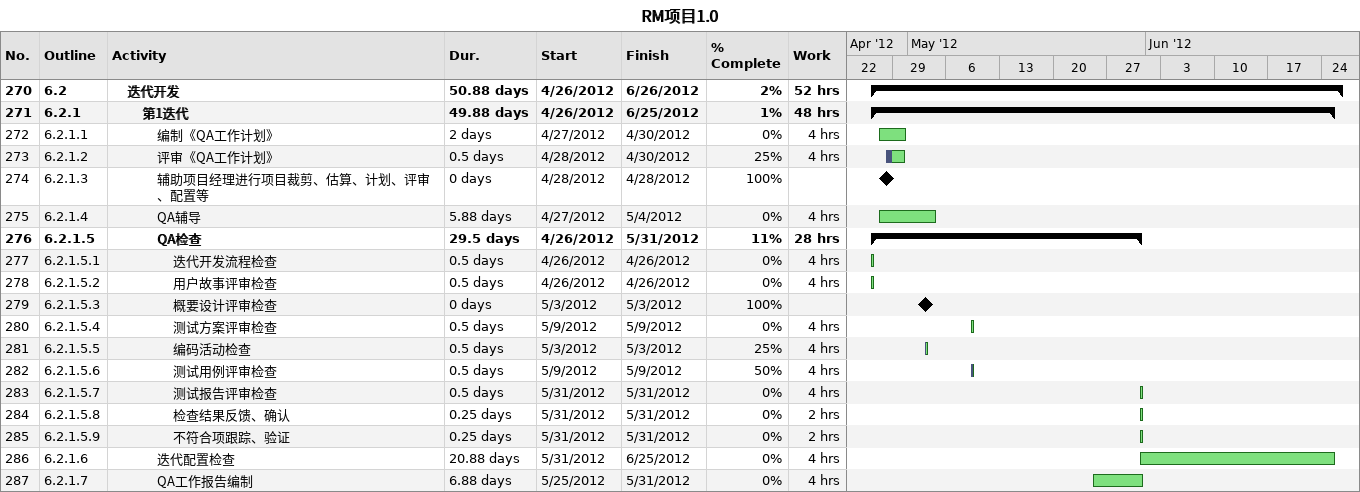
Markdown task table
RM项目1.0

| ID | WBS | Task | Duration | Start | Finish | % complete | Work (h) |
|---|---|---|---|---|---|---|---|
| 270 | 6.2 | **迭代开发** | 50.88d | 2012-04-26 | 2012-06-26 | 2 | 52 |
| 271 | 6.2.1 | **第1迭代** | 49.88d | 2012-04-26 | 2012-06-25 | 1 | 48 |
| 272 | 6.2.1.1 | 编制《QA工作计划》 | 2d | 2012-04-27 | 2012-04-30 | 0 | 4 |
| 273 | 6.2.1.2 | 评审《QA工作计划》 | 0.5d | 2012-04-28 | 2012-04-30 | 25 | 4 |
| 274 | 6.2.1.3 | 辅助项目经理进行项目裁剪、估算、计划、评审、配置等 | 0d | 2012-04-28 | 2012-04-28 | 100 |  |
| 275 | 6.2.1.4 | QA辅导 | 5.88d | 2012-04-27 | 2012-05-04 | 0 | 4 |
| 276 | 6.2.1.5 | **QA检查** | 29.5d | 2012-04-26 | 2012-05-31 | 11 | 28 |
| 277 | 6.2.1.5.1 | 迭代开发流程检查 | 0.5d | 2012-04-26 | 2012-04-26 | 0 | 4 |
| 278 | 6.2.1.5.2 | 用户故事评审检查 | 0.5d | 2012-04-26 | 2012-04-26 | 0 | 4 |
| 279 | 6.2.1.5.3 | 概要设计评审检查 | 0d | 2012-05-03 | 2012-05-03 | 100 |  |
| 280 | 6.2.1.5.4 | 测试方案评审检查 | 0.5d | 2012-05-09 | 2012-05-09 | 0 | 4 |
| 281 | 6.2.1.5.5 | 编码活动检查 | 0.5d | 2012-05-03 | 2012-05-03 | 25 | 4 |
| 282 | 6.2.1.5.6 | 测试用例评审检查 | 0.5d | 2012-05-09 | 2012-05-09 | 50 | 4 |
| 283 | 6.2.1.5.7 | 测试报告评审检查 | 0.5d | 2012-05-31 | 2012-05-31 | 0 | 4 |
| 284 | 6.2.1.5.8 | 检查结果反馈、确认 | 0.25d | 2012-05-31 | 2012-05-31 | 0 | 2 |
| 285 | 6.2.1.5.9 | 不符合项跟踪、验证 | 0.25d | 2012-05-31 | 2012-05-31 | 0 | 2 |
| 286 | 6.2.1.6 | 迭代配置检查 | 20.88d | 2012-05-31 | 2012-06-25 | 0 | 4 |
| 287 | 6.2.1.7 | QA工作报告编制 | 6.88d | 2012-05-25 | 2012-05-31 | 0 | 4 |
